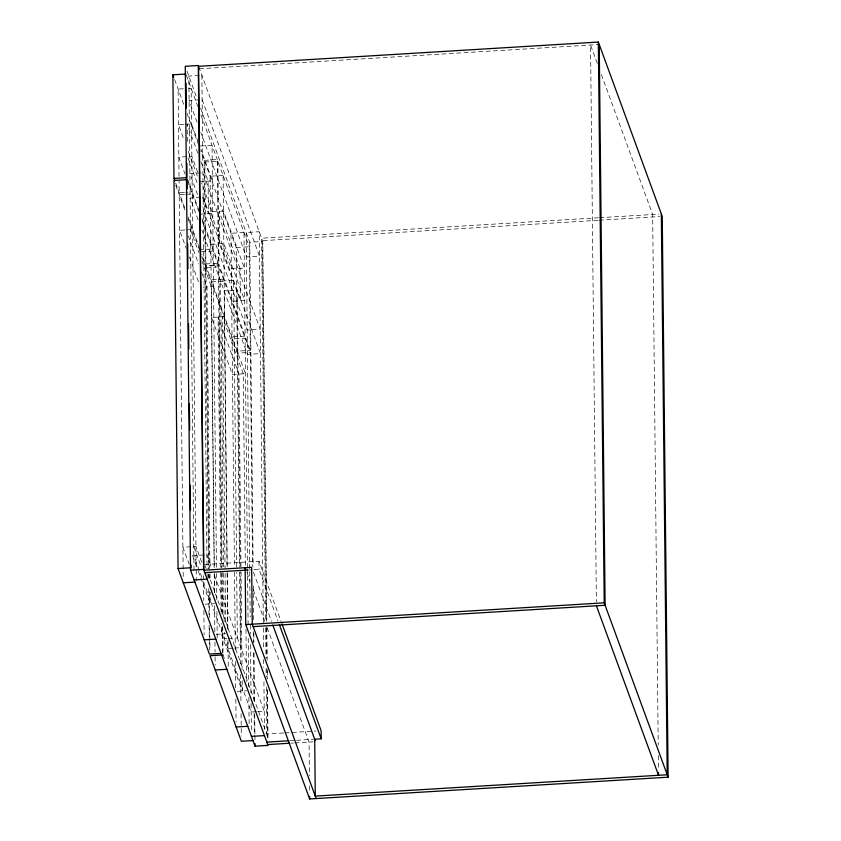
<?xml version="1.0" encoding="UTF-8"?>
<svg xmlns="http://www.w3.org/2000/svg" width="841" height="841" viewBox="0 0 841 841"><rect width="100%" height="100%" fill="white"/><g stroke="black" fill="none" stroke-linecap="round" stroke-linejoin="round"><path stroke-width="0.63" stroke-dasharray="4.21 3.15" d="M199.496 68.762L599.234 44.499M199.275 75.438L188.847 76.068L194.029 570.976M183.327 88.747L178.113 89.062L179.028 176.946M188.542 88.431L191.149 88.273L192.232 191.895L185.714 192.295M199.527 99.816L189.099 100.447L197.677 123.858M183.695 124.31L178.481 124.626L183.822 139.186M184.999 124.226L191.517 123.837L197.751 140.825M200.316 146.019L212.048 145.304L213.13 248.936L200.095 249.724M204.237 160.358L217.272 159.569L218.355 263.191L205.32 263.979L204.237 160.358L200.757 150.854M204.836 161.987L217.872 161.199L249.22 246.749L250.313 350.371L237.278 351.16L236.184 247.538L204.836 161.987L205.919 265.609L218.954 264.82L250.313 350.371M199.391 181.656L212.426 180.868L200.862 149.32M184.41 192.368L179.196 192.694L179.08 181.257M184.431 194.408L179.217 194.723L183.233 577.725M185.735 194.324L192.253 193.935L196.3 580.7M200.547 197.341L190.119 197.982L198.697 221.383M199.727 214.161L212.762 213.372L201.64 183.033M184.81 229.961L179.596 230.276L186.26 248.484M186.113 229.887L192.631 229.488M598.435 217.777L261.604 238.224L265.609 621.394M599.749 217.703L658.86 214.119M598.014 220.31L262.497 240.673L266.481 621.215M599.328 220.226L659.617 216.568M210.776 244.311L223.811 243.522L244.71 300.552L231.674 301.341M200.579 108.1L249.756 242.282L262.791 241.483L266.765 620.721M236.184 247.538L249.22 246.749M201.419 251.68L213.151 250.965L216.473 568.243M201.861 256.505L205.341 266.008L218.376 265.22L221.551 568.074M209.104 569.189L205.94 267.638L218.975 266.849L222.119 567.086M203.101 287.149L213.53 286.518M224.579 316.668L211.543 317.456L232.442 374.487L245.477 373.698L201.84 254.476M205.94 267.638L237.299 353.188L250.334 352.4L252.573 566.109M204.289 554.944L193.861 555.575L201.987 577.746M204.678 564.521L258.996 561.231L281.052 621.404M247.401 570.061L252.615 569.746M253.908 569.672L259.081 569.357L277.982 620.931M205.12 604.195L214.676 603.617M216.169 634.345L225.724 633.757M226.933 638.529L224.326 638.687L224.253 632.138M228.237 638.445L237.362 637.888L236.668 572.395M233.115 648.148L227.9 648.464L227.827 640.6M234.418 648.064L240.936 647.675L240.148 571.701M237.067 691.376L246.623 690.797M256.41 711.696L251.196 712.012L202.439 578.986M257.714 711.612L264.232 711.223L214.119 574.498M283.606 732.974L266.786 733.993L208.284 574.35M284.899 732.889L315.932 731.008M290.124 740.711L295.328 740.395M296.589 740.322L313.43 739.292M291.028 743.15L293.604 742.992M294.897 742.918L312.978 741.825M597.299 63.443L590.55 45.025L596.374 601.862M601.347 74.492L652.658 214.487L658.209 745.063M198.749 66.723L262.791 241.483M202.134 99.659L259.47 256.095L246.434 256.883L200.841 132.479M187.049 71.18L196.521 97.009M186.355 75.206L197.814 106.481M200.936 114.975L217.272 159.569M174.634 79.559L183.895 104.841M187.007 113.335L198.571 144.883M197.845 153.22L187.175 124.1L187.375 143.601M200.957 161.714L208.074 181.13L208.421 213.635L201.745 195.438M197.646 172.121L191.864 156.342L178.828 157.13L185.052 174.119M188.268 151.317L197.603 176.799M203.154 197.183L260.489 353.619L247.454 354.408L201.861 230.003M187.964 157.814L197.74 184.515M197.54 194.534L189.866 173.593L202.902 172.804L260.226 329.241L247.191 330.029L202.05 206.854M187.438 178.828L198.907 210.103M202.019 218.597L218.355 263.191M187.459 180.857L198.833 211.743M202.04 220.626L250.334 352.4M175.716 183.18L184.978 208.463M188.09 216.957L199.653 248.505M175.737 185.22L184.999 210.492M188.111 218.986L199.674 250.544M190.455 229.614L198.907 252.678M202.019 261.173L211.354 286.655L214.308 568.253M188.331 235.953L198.56 263.864M201.672 272.358L207.012 286.918L209.945 567.202M189.372 256.978L198.718 282.46M253.467 572.216L271.464 621.331M246.949 572.616L250.103 581.205M253.246 589.804L264.947 621.73M267.196 627.87L309.046 742.056L309.404 775.675M206.897 554.787L211.417 567.107M205.13 565.751L206.034 568.211M201.724 562.23L195.942 546.45L182.907 547.239L189.141 564.227M193.777 546.587L201.335 567.212M192.536 555.344L197.877 569.904M198.318 571.113L210.334 603.88L210.208 592.096M223.044 654.929L224.347 658.492M658.324 755.575L658.471 770.02M309.509 786.02L309.572 792.485M266.828 627.281L267.175 660.09M267.291 670.582L267.364 678.456M267.491 690.261L267.985 737.504M266.544 627.775L266.86 657.956M266.975 668.458L267.081 678.95M267.196 689.452L267.701 737.999M265.682 627.954L265.998 658.135M266.103 668.637L266.187 676.511M266.303 687.002L266.818 736.317M263.307 622.75L259.207 231.706L246.171 232.505L250.197 616.979M263.359 627.996L263.58 649M263.685 659.491L263.769 667.365M263.927 681.799L264.421 729.189M258.996 561.231L259.081 569.357M249.756 242.282L253.152 566.392M253.362 586.082L253.74 622.824M253.856 633.315L253.95 642.503M254.056 653.005L254.592 704.18M254.707 714.682L254.907 734.361M254.928 735.675L254.97 739.607M253.257 631.654L253.362 642.146M253.477 652.637L253.982 701.142M254.108 712.947L254.339 735.234M250.282 624.852L250.376 634.04M250.492 644.542L250.996 693.089M251.112 703.591L251.396 731.26M247.506 567.58L245.109 338.145L232.074 338.934L234.46 567.055M247.517 568.894L248.116 625.262M248.253 638.382L248.757 686.887M248.862 697.378L249.167 726.225M245.309 565.057L243.301 373.835L222.402 316.794L225.041 568.274M245.982 629.236L246.529 681.63M240.978 566.634L238.96 374.098L218.061 317.057L220.678 567.223M241.031 571.869L242.061 670.098M242.166 680.579L242.282 691.06L221.383 634.03L221.267 623.549M240.095 566.456L237.194 290.071L224.158 290.86L227.059 567.244M237.299 353.188L239.538 566.897M239.59 572.143L240.547 663.917M240.663 674.408L240.957 703.244M241.073 713.736L241.304 736.022M236.615 567.16L233.609 280.295L220.573 281.083L223.58 567.948M234.513 572.3L235.322 649.662M235.448 661.457L235.732 688.989M235.837 699.071L236.079 721.767M227.196 566.918L224.2 281.104L211.165 281.903L214.161 567.717M227.27 573.478L227.858 629.856M227.964 639.98L228.268 669.184M227.112 572.49L227.711 630.119M225.094 573.509L225.609 623.286M223.632 573.194L224.148 621.657M217.872 161.199L218.954 264.82M222.182 572.332L222.634 615.601M222.739 626.082L223.033 653.615M221.604 573.32L222.045 615.276M222.171 627.081L222.445 653.299M220.731 572.469L221.141 611.764M216.536 573.488L216.81 599.707M216.936 611.512L217.22 639.044M214.36 573.488L214.581 594.45M214.234 574.266L214.423 592.621M214.56 605.73L214.833 631.959M214.939 642.04L215.044 652.196M215.096 656.863L215.18 664.895M210.019 573.751L210.082 580.301M209.157 574.435L209.209 579.68M209.335 591.475L209.609 617.693M209.714 628.185L209.935 649.168M205.341 266.008L208.515 568.873M208.568 574.119L208.61 578.051M208.726 588.532L208.999 614.76M209.104 625.252L209.367 650.156M201.882 75.28L207.044 568.905M207.096 573.919L207.138 577.862M203.511 575.591L203.774 600.495M203.879 610.629L204.132 634.755M223.096 175.454L210.061 176.242L211.144 279.864L224.179 279.075L223.096 175.454M223.475 211.007L210.439 211.806L231.338 268.836L244.374 268.048L223.475 211.007M243.995 232.484L230.96 233.283L232.053 336.905L245.088 336.106L243.995 232.484M240.021 268.311L219.123 211.27L219.469 243.785L240.368 300.815L240.021 268.311"/><path stroke-width="1.26" d="M246.045 570.156L245.151 567.707L245.751 624.59L309.646 798.95L668.111 777.189L662.245 216.41L598.34 42.05L198.592 66.313L203.869 570.209L251.669 567.307L252.268 624.201L316.163 798.551M174.844 180.804L173.971 178.429L172.889 74.807L185.924 74.019M173.971 178.429L187.007 177.64L186.86 163.207M187.123 188.847L187.028 179.669L173.992 180.468L178.061 568.537L191.096 567.749L191.065 565.131M190.539 570.187L203.575 569.389L268.069 745.378L255.033 746.167L190.539 570.187L185.262 66.292L198.297 65.503L203.575 569.389M204.762 572.647L246.15 570.135M194.124 579.964L207.159 579.165M183.285 582.802L195.017 582.088M245.751 624.59L604.216 602.829L668.111 777.189M253.162 626.64L605.11 605.278L599.234 44.499M204.184 639.833L215.916 639.118M221.141 653.383L209.409 654.088L178.061 568.537M223.044 654.929L210.008 655.717L241.356 741.268L253.088 740.553M215.233 669.983L226.965 669.268M236.132 727.013L247.864 726.298M251.448 736.39L264.484 735.602M266.87 742.119L288.862 740.784M281.945 623.854L321.104 730.692L321.188 738.818L314.723 739.218L315.27 796.112L667.218 774.75L661.341 213.961M267.774 744.569L289.735 743.234M596.416 605.804L658.524 775.276L658.503 772.648M172.889 74.807L173.761 77.183M279.338 624.621L321.188 738.818M272.82 625.021L315.112 740.437M598.34 42.05L604.216 602.829M309.614 796.364L309.646 798.95M255.012 743.549L255.033 746.167M186.019 83.196L186.281 108.121M187.701 243.911L187.964 268.826M188.542 323.89L188.804 348.805M189.372 403.869L189.656 430.087M190.224 485.152L190.486 510.067"/></g></svg>
